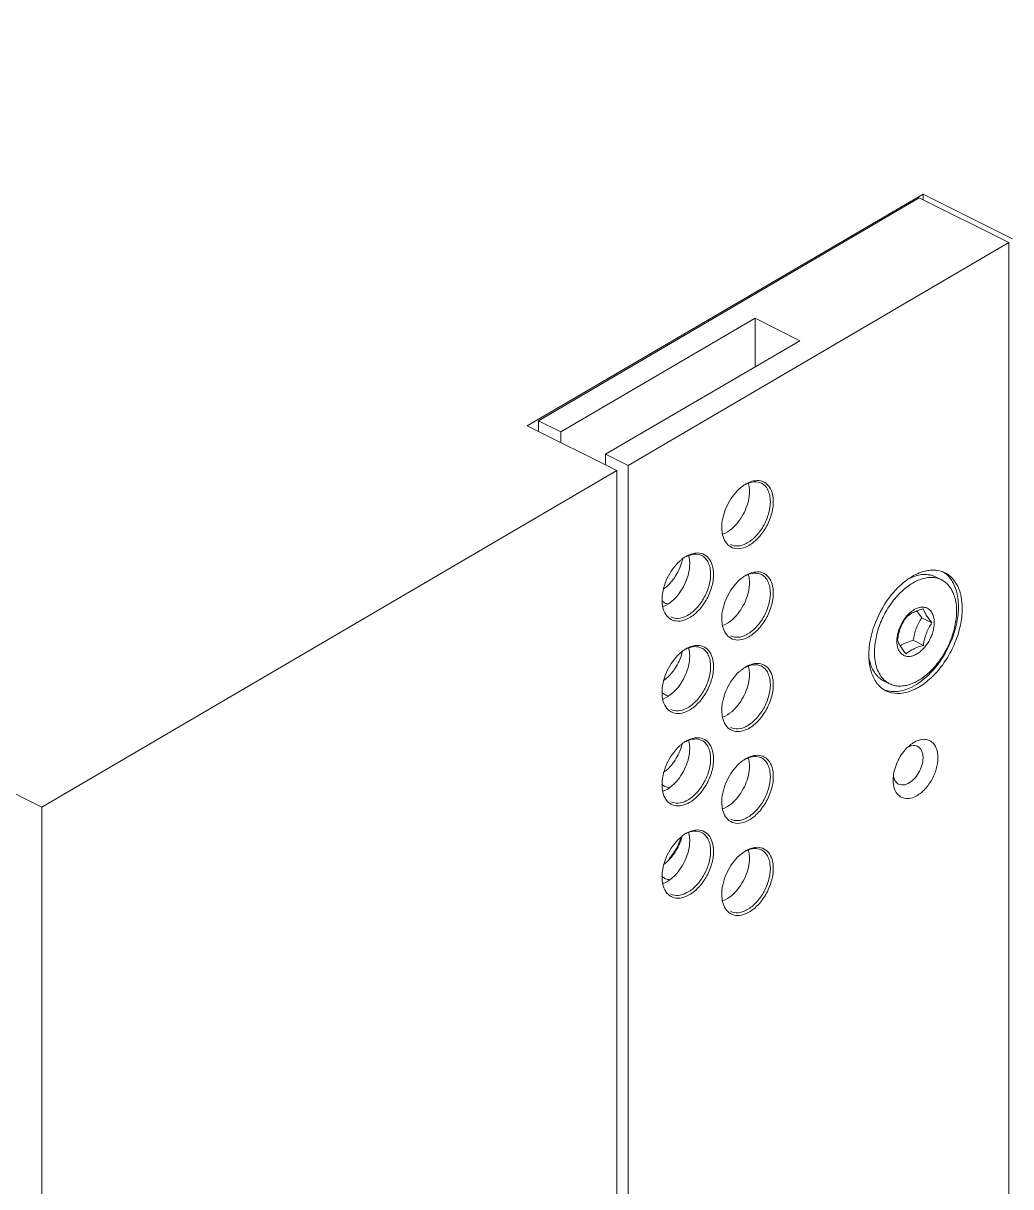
# Model space of a CAD drawing. Header units: millimetres. Extents: x 0 to 2382, y 0 to 1684.
# Drawn here: x 1988.3 to 2081.8, y 1162.5 to 1272.7 of the extents above; entities that cross this region are included whole.
import ezdxf

# ---------------------------------------------------------------- set-up
doc = ezdxf.new("R2010")
doc.units = ezdxf.units.MM
doc.layers.get('0').update_dxf_attribs({"lineweight": 13})

msp = doc.modelspace()

# ---------------------------------------------------------------- linework, layer by layer
for p, q in [((1990.04, 1198.41), (1841.54, 1272.65)), ((2036, 1234.54), (2073.48, 1256.48)), ((2073.48, 1256.48), (2073.48, 1255.95)), ((2073.48, 1256.48), (2081.96, 1252.24)), ((2073.12, 1256.13), (2037.06, 1235.01)), ((2073.12, 1256.13), (2081.61, 1251.89)), ((2045.54, 1230.77), (2081.61, 1251.89)), ((2081.61, 736.65), (2081.61, 1251.89)), ((2039.18, 1233.95), (2057.57, 1244.72)), ((2057.57, 1240.11), (2057.57, 1244.72)), ((2057.57, 1244.72), (2061.81, 1242.59)), ((2061.81, 1242.59), (2043.42, 1231.83)), ((2044.48, 1230.29), (2036, 1234.54)), ((2037.06, 1234.01), (2037.06, 1235.01)), ((2037.06, 1235.01), (2039.18, 1233.95)), ((2039.18, 1233.95), (2039.18, 1232.95)), ((2043.42, 1231.83), (2043.42, 1230.82)), ((2043.42, 1231.83), (2045.54, 1230.77)), ((2003.12, 1206.07), (2044.48, 1230.29)), ((2044.48, 1230.29), (2044.48, 721.83)), ((2045.54, 1230.77), (2045.54, 721.71)), ((2075.23, 1219.94), (2074.66, 1220.22)), ((2073.37, 1216.35), (2074.32, 1215.87)), ((2072.56, 1214.21), (2073.51, 1213.73)), ((2070.31, 1210.1), (2069.74, 1210.38)), ((1990.04, 1198.41), (2003.12, 1206.07)), ((1990.04, 1198.41), (1990.04, 699.27))]:
    msp.add_line(p, q)
for centre, radius, start, end in [((2058.76, 1225.63), 3.97, 128.228, 131.9761), ((2058.62, 1225.8), 3.75, 126.8615, 128.2064), ((2058.15, 1226.52), 2.89, 116.5943, 119.941), ((2054.58, 1228.43), 2.45, 11.8055, 15.003), ((2054.43, 1228.4), 2.6, 10.4208, 11.8237), ((2058.14, 1224.9), 3.72, 177.9411, 179.9889), ((2052.49, 1219.66), 2.89, 116.5943, 119.941), ((2048.92, 1221.57), 2.45, 11.8055, 15.003), ((2053.1, 1218.77), 3.97, 128.228, 131.9761), ((2052.96, 1218.94), 3.75, 126.8615, 128.2064), ((2048.77, 1221.54), 2.6, 10.4208, 11.8237), ((2058.76, 1216.98), 3.97, 128.228, 131.9761), ((2058.62, 1217.15), 3.75, 126.8615, 128.2064), ((2058.15, 1217.87), 2.89, 116.5943, 119.941), ((2054.58, 1219.78), 2.45, 11.8055, 15.003), ((2054.43, 1219.75), 2.6, 10.4208, 11.8237), ((2046.93, 1221.83), 3.4, 305.25, 306.8625), ((2076.37, 1213.95), 7.43, 131.3429, 131.9742), ((2052.48, 1218.04), 3.72, 177.9411, 179.9889), ((2049.61, 1218.87), 1.26, 228.7206, 234.0669), ((2049.59, 1218.84), 1.23, 234.0876, 243.468), ((2049.6, 1218.86), 1.25, 243.5588, 256.4302), ((2077.78, 1212.63), 9.37, 142.4973, 143.4287), ((2077.57, 1212.79), 9.11, 139.1596, 142.5104), ((2076.57, 1213.43), 7.45, 135.9849, 137.8617), ((2069.93, 1217.41), 6.91, 356.3123, 359.9655), ((2058.14, 1216.25), 3.72, 177.9411, 179.9889), ((2074.68, 1214.14), 3.63, 140.2604, 141.3367), ((2052.49, 1210.91), 2.89, 116.5943, 119.941), ((2048.92, 1212.82), 2.45, 11.8055, 15.003), ((2048.77, 1212.79), 2.6, 10.4208, 11.8237), ((2075.4, 1212.8), 7.05, 175.717, 179.9298), ((2073.74, 1214.13), 2.74, 177.7374, 179.9812), ((2053.1, 1210.01), 3.97, 128.228, 131.9761), ((2052.96, 1210.19), 3.75, 126.8615, 128.2064), ((2074.65, 1212.81), 6.3, 179.9813, 183.2384), ((2058.76, 1208.3), 3.97, 128.228, 131.9761), ((2058.62, 1208.48), 3.75, 126.8615, 128.2064), ((2058.15, 1209.2), 2.89, 116.5943, 119.941), ((2054.58, 1211.11), 2.45, 11.8055, 15.003), ((2054.43, 1211.08), 2.6, 10.4208, 11.8237), ((2049.62, 1210.2), 1.28, 226.6827, 234.0447), ((2052.48, 1209.28), 3.72, 177.9411, 179.9889), ((2049.59, 1210.17), 1.23, 234.0876, 243.468), ((2058.14, 1207.57), 3.72, 177.9411, 179.9889), ((2052.49, 1202.17), 2.89, 116.5943, 119.941), ((2048.92, 1204.07), 2.45, 11.8055, 15.003), ((2048.77, 1204.04), 2.6, 10.4208, 11.8237), ((2073.86, 1202.45), 2.43, 116.5749, 118.4772), ((2073.8, 1202.56), 2.31, 114.7173, 116.5708), ((2053.1, 1201.27), 3.97, 128.228, 131.9761), ((2052.96, 1201.44), 3.75, 126.8615, 128.2064), ((2058.76, 1199.61), 3.97, 128.228, 131.9761), ((2058.62, 1199.78), 3.75, 126.8615, 128.2064), ((2058.15, 1200.5), 2.89, 116.5943, 119.941), ((2054.58, 1202.41), 2.45, 11.8055, 15.003), ((2054.43, 1202.38), 2.6, 10.4208, 11.8237), ((2052.48, 1200.54), 3.72, 177.9411, 179.9889), ((2071.5, 1201.27), 0.756, 234.0644, 243.4397), ((2058.14, 1198.88), 3.72, 177.9411, 179.9889), ((2053.1, 1192.53), 3.97, 128.228, 131.9761), ((2052.96, 1192.71), 3.75, 126.8615, 128.2064), ((2052.49, 1193.43), 2.89, 116.5943, 119.941), ((2048.92, 1195.34), 2.45, 11.8055, 15.003), ((2048.77, 1195.3), 2.6, 10.4208, 11.8237), ((2044.45, 1197.59), 6.45, 332.3018, 341.5434), ((2058.76, 1190.89), 3.97, 128.228, 131.9761), ((2058.62, 1191.06), 3.75, 126.8615, 128.2064), ((2058.15, 1191.79), 2.89, 116.5943, 119.941), ((2054.58, 1193.7), 2.45, 11.8055, 15.003), ((2054.43, 1193.66), 2.6, 10.4208, 11.8237), ((2052.48, 1191.8), 3.72, 177.9411, 179.9889), ((2058.14, 1190.16), 3.72, 177.9411, 179.9889)]:
    msp.add_arc(centre, radius, start, end)
for points, knots in [([(2056.71, 1229.02), (2056.68, 1229.01), (2056.56, 1228.94), (2056.45, 1228.86), (2056.37, 1228.8)], [0, 0, 0, 0, 0.243938, 1, 1, 1, 1]), ([(2058.17, 1229.09), (2057.96, 1229.2), (2057.44, 1229.28), (2056.96, 1229.12), (2056.72, 1229)], [0, 0, 0, 0, 0.463661, 1, 1, 1, 1]), ([(2057.61, 1229.33), (2057.55, 1229.33), (2057.29, 1229.29), (2057.04, 1229.19), (2056.86, 1229.1)], [0, 0, 0, 0, 0.236209, 1, 1, 1, 1]), ([(2056.99, 1228.87), (2057, 1228.83), (2057.02, 1228.65), (2057.04, 1228.46), (2057.04, 1228.33)], [0, 0, 0, 0, 0.242102, 1, 1, 1, 1]), ([(2059.3, 1227.34), (2059.3, 1227.63), (2059.24, 1228.17), (2058.9, 1228.87), (2058.31, 1229.31), (2057.84, 1229.36), (2057.61, 1229.33)], [0, 0, 0, 0, 0.293678, 0.544706, 0.76924, 1, 1, 1, 1]), ([(2059.02, 1227.34), (2059.02, 1227.53), (2058.98, 1227.91), (2058.82, 1228.42), (2058.55, 1228.84), (2058.3, 1229.03), (2058.17, 1229.09)], [0, 0, 0, 0, 0.28956, 0.549639, 0.782834, 1, 1, 1, 1]), ([(2056.1, 1228.58), (2055.6, 1228.13), (2054.82, 1227.01), (2054.44, 1225.69), (2054.42, 1225.03)], [0, 0, 0, 0, 0.503226, 1, 1, 1, 1]), ([(2057.04, 1228.33), (2057.04, 1227.73), (2056.74, 1226.51), (2056.06, 1225.46), (2055.62, 1225.02)], [0, 0, 0, 0, 0.491212, 1, 1, 1, 1]), ([(2056.72, 1223.37), (2057.04, 1223.54), (2057.67, 1224.02), (2058.39, 1224.99), (2058.88, 1226.13), (2059.02, 1226.94), (2059.02, 1227.34)], [0, 0, 0, 0, 0.229704, 0.488217, 0.753177, 1, 1, 1, 1]), ([(2056.86, 1223.13), (2057.21, 1223.3), (2057.87, 1223.82), (2058.63, 1224.85), (2059.15, 1226.05), (2059.3, 1226.92), (2059.3, 1227.34)], [0, 0, 0, 0, 0.229709, 0.488217, 0.753171, 1, 1, 1, 1]), ([(2054.42, 1224.9), (2054.42, 1224.82), (2054.43, 1224.53), (2054.48, 1224.24), (2054.54, 1224.03)], [0, 0, 0, 0, 0.263556, 1, 1, 1, 1]), ([(2055.62, 1225.02), (2055.54, 1224.94), (2055.21, 1224.63), (2054.82, 1224.38), (2054.52, 1224.26)], [0, 0, 0, 0, 0.269942, 1, 1, 1, 1]), ([(2054.54, 1224.03), (2054.61, 1223.79), (2054.82, 1223.36), (2055.41, 1222.92), (2056.15, 1222.85), (2056.62, 1223.01), (2056.86, 1223.13)], [0, 0, 0, 0, 0.258155, 0.48916, 0.726716, 1, 1, 1, 1]), ([(2055.26, 1223.28), (2055.47, 1223.18), (2055.99, 1223.09), (2056.48, 1223.25), (2056.72, 1223.37)], [0, 0, 0, 0, 0.463661, 1, 1, 1, 1]), ([(2051.05, 1222.16), (2051.02, 1222.15), (2050.91, 1222.08), (2050.8, 1222), (2050.71, 1221.94)], [0, 0, 0, 0, 0.243938, 1, 1, 1, 1]), ([(2052.51, 1222.23), (2052.31, 1222.34), (2051.79, 1222.42), (2051.3, 1222.26), (2051.06, 1222.14)], [0, 0, 0, 0, 0.463661, 1, 1, 1, 1]), ([(2051.96, 1222.47), (2051.9, 1222.47), (2051.63, 1222.43), (2051.38, 1222.33), (2051.2, 1222.24)], [0, 0, 0, 0, 0.236209, 1, 1, 1, 1]), ([(2053.64, 1220.48), (2053.64, 1220.77), (2053.58, 1221.31), (2053.24, 1222.01), (2052.65, 1222.45), (2052.18, 1222.5), (2051.96, 1222.47)], [0, 0, 0, 0, 0.293678, 0.544706, 0.76924, 1, 1, 1, 1]), ([(2053.36, 1220.48), (2053.36, 1220.67), (2053.33, 1221.05), (2053.17, 1221.56), (2052.9, 1221.98), (2052.65, 1222.17), (2052.51, 1222.23)], [0, 0, 0, 0, 0.28956, 0.549639, 0.782834, 1, 1, 1, 1]), ([(2050.45, 1221.72), (2049.95, 1221.27), (2049.16, 1220.15), (2048.79, 1218.83), (2048.76, 1218.17)], [0, 0, 0, 0, 0.503226, 1, 1, 1, 1]), ([(2051.38, 1221.47), (2051.38, 1220.87), (2051.08, 1219.65), (2050.4, 1218.6), (2049.97, 1218.16)], [0, 0, 0, 0, 0.491212, 1, 1, 1, 1]), ([(2050.7, 1221.86), (2050.68, 1221.78), (2050.6, 1221.46), (2050.48, 1221.14), (2050.37, 1220.91)], [0, 0, 0, 0, 0.245911, 1, 1, 1, 1]), ([(2051.33, 1222.01), (2051.34, 1221.97), (2051.37, 1221.79), (2051.38, 1221.6), (2051.38, 1221.47)], [0, 0, 0, 0, 0.242102, 1, 1, 1, 1]), ([(2049.87, 1220.04), (2049.8, 1219.95), (2049.54, 1219.61), (2049.23, 1219.3), (2048.97, 1219.11)], [0, 0, 0, 0, 0.261048, 1, 1, 1, 1]), ([(2050.37, 1220.91), (2050.27, 1220.68), (2050.1, 1220.38), (2049.91, 1220.1), (2049.87, 1220.04)], [0, 0, 0, 0, 0.752196, 1, 1, 1, 1]), ([(2051.06, 1216.51), (2051.39, 1216.68), (2052.01, 1217.16), (2052.73, 1218.13), (2053.22, 1219.27), (2053.36, 1220.08), (2053.36, 1220.48)], [0, 0, 0, 0, 0.229704, 0.488217, 0.753177, 1, 1, 1, 1]), ([(2051.2, 1216.27), (2051.55, 1216.44), (2052.21, 1216.96), (2052.98, 1217.99), (2053.5, 1219.19), (2053.64, 1220.06), (2053.64, 1220.48)], [0, 0, 0, 0, 0.229709, 0.488217, 0.753171, 1, 1, 1, 1]), ([(2056.1, 1219.93), (2055.6, 1219.48), (2054.82, 1218.36), (2054.44, 1217.04), (2054.42, 1216.38)], [0, 0, 0, 0, 0.503226, 1, 1, 1, 1]), ([(2056.71, 1220.37), (2056.68, 1220.36), (2056.56, 1220.29), (2056.45, 1220.21), (2056.37, 1220.15)], [0, 0, 0, 0, 0.243938, 1, 1, 1, 1]), ([(2058.17, 1220.44), (2057.96, 1220.55), (2057.44, 1220.63), (2056.96, 1220.47), (2056.72, 1220.35)], [0, 0, 0, 0, 0.463661, 1, 1, 1, 1]), ([(2057.61, 1220.68), (2057.55, 1220.68), (2057.29, 1220.64), (2057.04, 1220.54), (2056.86, 1220.45)], [0, 0, 0, 0, 0.236209, 1, 1, 1, 1]), ([(2056.99, 1220.22), (2057, 1220.18), (2057.02, 1220), (2057.04, 1219.81), (2057.04, 1219.68)], [0, 0, 0, 0, 0.242102, 1, 1, 1, 1]), ([(2059.3, 1218.69), (2059.3, 1218.98), (2059.24, 1219.52), (2058.9, 1220.22), (2058.31, 1220.66), (2057.84, 1220.71), (2057.61, 1220.68)], [0, 0, 0, 0, 0.293678, 0.544706, 0.76924, 1, 1, 1, 1]), ([(2059.02, 1218.69), (2059.02, 1218.88), (2058.98, 1219.26), (2058.82, 1219.77), (2058.55, 1220.19), (2058.3, 1220.38), (2058.17, 1220.44)], [0, 0, 0, 0, 0.28956, 0.549639, 0.782834, 1, 1, 1, 1]), ([(2071.21, 1218.61), (2071.37, 1218.77), (2071.7, 1219.08), (2072.22, 1219.47), (2072.75, 1219.79), (2073.28, 1220.01), (2073.81, 1220.14), (2074.31, 1220.18), (2074.79, 1220.12), (2075.09, 1220.01), (2075.23, 1219.94)], [0, 0, 0, 0, 0.152379, 0.29723, 0.433643, 0.561224, 0.68022, 0.791651, 0.897371, 1, 1, 1, 1]), ([(2072.25, 1220.13), (2072.18, 1220.09), (2071.91, 1219.9), (2071.65, 1219.7), (2071.46, 1219.53)], [0, 0, 0, 0, 0.243092, 1, 1, 1, 1]), ([(2074.15, 1220.85), (2073.99, 1220.83), (2073.32, 1220.72), (2072.69, 1220.42), (2072.25, 1220.13)], [0, 0, 0, 0, 0.230699, 1, 1, 1, 1]), ([(2074.66, 1220.22), (2074.58, 1220.26), (2074.4, 1220.34), (2074.12, 1220.41), (2073.83, 1220.45), (2073.42, 1220.45), (2072.88, 1220.35), (2072.46, 1220.19), (2072.26, 1220.09)], [0, 0, 0, 0, 0.113392, 0.228095, 0.345339, 0.466211, 0.721828, 1, 1, 1, 1]), ([(2075.56, 1220.61), (2075.35, 1220.71), (2074.88, 1220.86), (2074.39, 1220.87), (2074.15, 1220.85)], [0, 0, 0, 0, 0.487221, 1, 1, 1, 1]), ([(2075.23, 1219.94), (2075.34, 1219.88), (2075.55, 1219.75), (2075.84, 1219.49), (2076.09, 1219.18), (2076.29, 1218.81), (2076.46, 1218.4), (2076.62, 1217.79), (2076.66, 1217.3), (2076.66, 1216.96)], [0, 0, 0, 0, 0.107708, 0.217562, 0.331488, 0.451034, 0.577277, 0.710835, 1, 1, 1, 1]), ([(2075.33, 1220.72), (2075.39, 1220.69), (2075.63, 1220.53), (2075.85, 1220.33), (2075.99, 1220.16)], [0, 0, 0, 0, 0.246282, 1, 1, 1, 1]), ([(2077.19, 1217.23), (2077.19, 1217.61), (2077.13, 1218.33), (2076.82, 1219.32), (2076.3, 1220.11), (2075.82, 1220.48), (2075.56, 1220.61)], [0, 0, 0, 0, 0.289574, 0.549671, 0.78286, 1, 1, 1, 1]), ([(2075.99, 1220.16), (2076.28, 1219.82), (2076.72, 1218.91), (2076.83, 1217.93), (2076.83, 1217.4)], [0, 0, 0, 0, 0.460828, 1, 1, 1, 1]), ([(2057.04, 1219.68), (2057.04, 1219.08), (2056.74, 1217.86), (2056.06, 1216.81), (2055.62, 1216.37)], [0, 0, 0, 0, 0.491212, 1, 1, 1, 1]), ([(2071.4, 1219.48), (2071.34, 1219.42), (2071.08, 1219.19), (2070.85, 1218.94), (2070.68, 1218.74)], [0, 0, 0, 0, 0.245022, 1, 1, 1, 1]), ([(2048.76, 1218.04), (2048.76, 1217.96), (2048.77, 1217.67), (2048.82, 1217.38), (2048.88, 1217.17)], [0, 0, 0, 0, 0.263556, 1, 1, 1, 1]), ([(2049.97, 1218.16), (2049.88, 1218.08), (2049.55, 1217.77), (2049.17, 1217.52), (2048.86, 1217.4)], [0, 0, 0, 0, 0.269942, 1, 1, 1, 1]), ([(2056.72, 1214.72), (2057.04, 1214.89), (2057.67, 1215.37), (2058.39, 1216.34), (2058.88, 1217.48), (2059.02, 1218.29), (2059.02, 1218.69)], [0, 0, 0, 0, 0.229704, 0.488217, 0.753177, 1, 1, 1, 1]), ([(2056.86, 1214.48), (2057.21, 1214.65), (2057.87, 1215.17), (2058.63, 1216.2), (2059.15, 1217.4), (2059.3, 1218.27), (2059.3, 1218.69)], [0, 0, 0, 0, 0.229709, 0.488217, 0.753171, 1, 1, 1, 1]), ([(2070.25, 1218.21), (2069.66, 1217.41), (2069.02, 1216.21), (2068.65, 1214.93), (2068.57, 1214.61)], [0, 0, 0, 0, 0.752934, 1, 1, 1, 1]), ([(2068.88, 1213.07), (2068.88, 1213.3), (2068.91, 1213.76), (2069.02, 1214.47), (2069.2, 1215.18), (2069.54, 1216.13), (2070.11, 1217.25), (2070.71, 1218.06), (2071.05, 1218.43)], [0, 0, 0, 0, 0.115345, 0.236176, 0.361289, 0.489342, 0.747973, 1, 1, 1, 1]), ([(2048.88, 1217.17), (2048.95, 1216.93), (2049.17, 1216.5), (2049.75, 1216.06), (2050.49, 1215.99), (2050.97, 1216.15), (2051.2, 1216.27)], [0, 0, 0, 0, 0.258155, 0.48916, 0.726716, 1, 1, 1, 1]), ([(2069.97, 1209.43), (2070.3, 1209.26), (2071.08, 1209.09), (2072.32, 1209.34), (2073.56, 1210.02), (2074.73, 1211.07), (2075.75, 1212.42), (2076.54, 1213.96), (2077.06, 1215.58), (2077.19, 1216.69), (2077.19, 1217.23)], [0, 0, 0, 0, 0.090494, 0.191264, 0.307352, 0.438213, 0.57954, 0.724921, 0.867307, 1, 1, 1, 1]), ([(2076.66, 1216.96), (2076.66, 1216.73), (2076.63, 1216.26), (2076.51, 1215.55), (2076.32, 1214.83), (2075.98, 1213.87), (2075.51, 1212.95), (2074.93, 1212.12), (2074.45, 1211.55), (2073.94, 1211.05), (2073.41, 1210.63), (2072.87, 1210.29), (2072.32, 1210.05), (2071.78, 1209.9), (2071.25, 1209.86), (2070.76, 1209.92), (2070.45, 1210.03), (2070.31, 1210.1)], [0, 0, 0, 0, 0.064756, 0.132625, 0.202911, 0.274835, 0.419955, 0.491499, 0.561172, 0.628211, 0.691982, 0.752026, 0.80812, 0.860338, 0.90911, 0.955266, 1, 1, 1, 1]), ([(2073.51, 1217.2), (2073.34, 1217.15), (2073.02, 1217.05), (2072.57, 1216.87), (2072.19, 1216.65), (2071.97, 1216.47), (2071.87, 1216.38)], [0, 0, 0, 0, 0.282128, 0.545391, 0.783916, 1, 1, 1, 1]), ([(2074.54, 1215.9), (2074.54, 1216.08), (2074.51, 1216.34), (2074.41, 1216.66), (2074.31, 1216.86), (2074.18, 1217.04), (2074.02, 1217.18), (2073.85, 1217.28), (2073.65, 1217.34), (2073.44, 1217.36), (2073.22, 1217.34), (2073, 1217.28), (2072.68, 1217.15), (2072.29, 1216.89), (2072.02, 1216.61), (2071.89, 1216.46)], [0, 0, 0, 0, 0.137226, 0.199628, 0.258051, 0.313111, 0.36577, 0.417313, 0.469181, 0.522765, 0.579221, 0.639363, 0.703639, 0.844529, 1, 1, 1, 1]), ([(2076.82, 1216.96), (2076.77, 1216.23), (2076.46, 1214.75), (2075.5, 1212.69), (2074.15, 1210.95), (2073.01, 1210.08), (2072.41, 1209.78)], [0, 0, 0, 0, 0.25105, 0.515764, 0.771966, 1, 1, 1, 1]), ([(2072.89, 1217), (2072.96, 1216.89), (2073.11, 1216.67), (2073.28, 1216.46), (2073.37, 1216.35)], [0, 0, 0, 0, 0.477159, 1, 1, 1, 1]), ([(2074.32, 1215.87), (2074.22, 1216), (2074.04, 1216.23), (2073.79, 1216.58), (2073.62, 1216.9), (2073.54, 1217.1), (2073.51, 1217.2)], [0, 0, 0, 0, 0.303897, 0.576139, 0.80705, 1, 1, 1, 1]), ([(2049.61, 1216.42), (2049.81, 1216.32), (2050.33, 1216.23), (2050.82, 1216.39), (2051.06, 1216.51)], [0, 0, 0, 0, 0.463661, 1, 1, 1, 1]), ([(2054.42, 1216.25), (2054.42, 1216.17), (2054.43, 1215.88), (2054.48, 1215.59), (2054.54, 1215.38)], [0, 0, 0, 0, 0.263556, 1, 1, 1, 1]), ([(2055.62, 1216.37), (2055.54, 1216.29), (2055.21, 1215.98), (2054.82, 1215.73), (2054.52, 1215.62)], [0, 0, 0, 0, 0.269942, 1, 1, 1, 1]), ([(2071.85, 1216.4), (2071.72, 1216.25), (2071.5, 1215.91), (2071.24, 1215.37), (2071.06, 1214.81), (2071.01, 1214.43), (2071, 1214.24)], [0, 0, 0, 0, 0.253745, 0.511129, 0.762731, 1, 1, 1, 1]), ([(2071, 1214.13), (2071, 1214), (2071.02, 1213.74), (2071.12, 1213.38), (2071.28, 1213.08), (2071.51, 1212.85), (2071.78, 1212.71), (2072.1, 1212.66), (2072.44, 1212.71), (2072.78, 1212.85), (2073.13, 1213.06), (2073.46, 1213.36), (2073.76, 1213.71), (2074.03, 1214.11), (2074.25, 1214.54), (2074.41, 1215), (2074.51, 1215.45), (2074.54, 1215.76), (2074.54, 1215.9)], [0, 0, 0, 0, 0.063432, 0.121097, 0.173353, 0.221646, 0.268442, 0.316664, 0.368797, 0.426311, 0.489599, 0.558188, 0.630979, 0.706458, 0.782875, 0.858401, 0.931288, 1, 1, 1, 1]), ([(2071.87, 1216.38), (2071.77, 1216.22), (2071.57, 1215.9), (2071.33, 1215.38), (2071.16, 1214.82), (2071.09, 1214.43), (2071.06, 1214.24)], [0, 0, 0, 0, 0.244691, 0.494024, 0.746612, 1, 1, 1, 1]), ([(2073.37, 1216.35), (2073.27, 1216.19), (2073.07, 1215.87), (2072.82, 1215.34), (2072.65, 1214.79), (2072.58, 1214.4), (2072.56, 1214.21)], [0, 0, 0, 0, 0.244691, 0.494024, 0.746612, 1, 1, 1, 1]), ([(2073.51, 1213.73), (2073.53, 1213.93), (2073.61, 1214.31), (2073.78, 1214.87), (2074.02, 1215.39), (2074.22, 1215.72), (2074.32, 1215.87)], [0, 0, 0, 0, 0.253388, 0.505976, 0.755309, 1, 1, 1, 1]), ([(2054.54, 1215.38), (2054.61, 1215.14), (2054.82, 1214.71), (2055.41, 1214.27), (2056.15, 1214.2), (2056.62, 1214.36), (2056.86, 1214.48)], [0, 0, 0, 0, 0.258155, 0.48916, 0.726716, 1, 1, 1, 1]), ([(2055.26, 1214.63), (2055.47, 1214.53), (2055.99, 1214.44), (2056.48, 1214.6), (2056.72, 1214.72)], [0, 0, 0, 0, 0.463661, 1, 1, 1, 1]), ([(2068.57, 1214.61), (2068.55, 1214.51), (2068.45, 1214.08), (2068.39, 1213.65), (2068.37, 1213.33)], [0, 0, 0, 0, 0.25615, 1, 1, 1, 1]), ([(2051.05, 1213.41), (2051.02, 1213.39), (2050.91, 1213.33), (2050.8, 1213.25), (2050.71, 1213.19)], [0, 0, 0, 0, 0.243938, 1, 1, 1, 1]), ([(2052.51, 1213.48), (2052.31, 1213.58), (2051.79, 1213.67), (2051.3, 1213.51), (2051.06, 1213.39)], [0, 0, 0, 0, 0.463661, 1, 1, 1, 1]), ([(2051.96, 1213.72), (2051.9, 1213.72), (2051.63, 1213.67), (2051.38, 1213.58), (2051.2, 1213.49)], [0, 0, 0, 0, 0.236209, 1, 1, 1, 1]), ([(2053.64, 1211.72), (2053.64, 1212.01), (2053.58, 1212.56), (2053.24, 1213.26), (2052.65, 1213.7), (2052.18, 1213.75), (2051.96, 1213.72)], [0, 0, 0, 0, 0.293678, 0.544706, 0.76924, 1, 1, 1, 1]), ([(2053.36, 1211.72), (2053.36, 1211.92), (2053.33, 1212.3), (2053.17, 1212.81), (2052.9, 1213.22), (2052.65, 1213.41), (2052.51, 1213.48)], [0, 0, 0, 0, 0.28956, 0.549639, 0.782834, 1, 1, 1, 1]), ([(2071.06, 1214.24), (2071.09, 1214.14), (2071.17, 1213.94), (2071.35, 1213.62), (2071.59, 1213.27), (2071.77, 1213.04), (2071.87, 1212.92)], [0, 0, 0, 0, 0.19295, 0.423862, 0.696103, 1, 1, 1, 1]), ([(2072.56, 1214.21), (2072.44, 1214.18), (2072.21, 1214.11), (2071.88, 1213.99), (2071.58, 1213.85), (2071.4, 1213.75), (2071.31, 1213.69)], [0, 0, 0, 0, 0.26949, 0.528241, 0.772467, 1, 1, 1, 1]), ([(2071.87, 1212.92), (2071.97, 1213.01), (2072.19, 1213.18), (2072.57, 1213.4), (2073.02, 1213.59), (2073.34, 1213.69), (2073.51, 1213.73)], [0, 0, 0, 0, 0.216084, 0.454609, 0.717871, 1, 1, 1, 1]), ([(2050.45, 1212.97), (2049.95, 1212.52), (2049.16, 1211.4), (2048.79, 1210.08), (2048.76, 1209.42)], [0, 0, 0, 0, 0.503226, 1, 1, 1, 1]), ([(2050.37, 1212.24), (2050.27, 1212.01), (2050.1, 1211.71), (2049.91, 1211.43), (2049.87, 1211.36)], [0, 0, 0, 0, 0.752196, 1, 1, 1, 1]), ([(2051.38, 1212.71), (2051.38, 1212.12), (2051.08, 1210.9), (2050.4, 1209.85), (2049.97, 1209.41)], [0, 0, 0, 0, 0.491212, 1, 1, 1, 1]), ([(2050.67, 1213.08), (2050.66, 1213.01), (2050.57, 1212.72), (2050.47, 1212.44), (2050.37, 1212.24)], [0, 0, 0, 0, 0.246661, 1, 1, 1, 1]), ([(2051.33, 1213.26), (2051.34, 1213.21), (2051.37, 1213.03), (2051.38, 1212.85), (2051.38, 1212.71)], [0, 0, 0, 0, 0.242102, 1, 1, 1, 1]), ([(2068.36, 1212.45), (2068.38, 1212), (2068.52, 1211.15), (2068.92, 1210.38), (2069.17, 1210.07)], [0, 0, 0, 0, 0.534879, 1, 1, 1, 1]), ([(2068.39, 1212.47), (2068.43, 1212.23), (2068.55, 1211.78), (2068.79, 1211.27), (2069.05, 1210.93), (2069.26, 1210.71), (2069.49, 1210.52), (2069.66, 1210.42), (2069.74, 1210.38)], [0, 0, 0, 0, 0.279234, 0.535169, 0.655904, 0.772841, 0.88711, 1, 1, 1, 1]), ([(2069.8, 1210.45), (2069.65, 1210.6), (2069.38, 1210.94), (2069.09, 1211.56), (2068.91, 1212.29), (2068.88, 1212.8), (2068.88, 1213.07)], [0, 0, 0, 0, 0.219631, 0.457334, 0.717195, 1, 1, 1, 1]), ([(2049.87, 1211.36), (2049.8, 1211.27), (2049.54, 1210.93), (2049.23, 1210.63), (2048.97, 1210.44)], [0, 0, 0, 0, 0.261048, 1, 1, 1, 1]), ([(2051.06, 1207.76), (2051.39, 1207.92), (2052.01, 1208.41), (2052.73, 1209.38), (2053.22, 1210.52), (2053.36, 1211.33), (2053.36, 1211.72)], [0, 0, 0, 0, 0.229704, 0.488217, 0.753177, 1, 1, 1, 1]), ([(2051.2, 1207.52), (2051.55, 1207.69), (2052.21, 1208.21), (2052.98, 1209.24), (2053.5, 1210.44), (2053.64, 1211.31), (2053.64, 1211.72)], [0, 0, 0, 0, 0.229709, 0.488217, 0.753171, 1, 1, 1, 1]), ([(2056.1, 1211.26), (2055.6, 1210.81), (2054.82, 1209.69), (2054.44, 1208.37), (2054.42, 1207.71)], [0, 0, 0, 0, 0.503226, 1, 1, 1, 1]), ([(2056.71, 1211.7), (2056.68, 1211.68), (2056.56, 1211.61), (2056.45, 1211.54), (2056.37, 1211.48)], [0, 0, 0, 0, 0.243938, 1, 1, 1, 1]), ([(2058.17, 1211.77), (2057.96, 1211.87), (2057.44, 1211.96), (2056.96, 1211.8), (2056.72, 1211.68)], [0, 0, 0, 0, 0.463661, 1, 1, 1, 1]), ([(2057.61, 1212.01), (2057.55, 1212.01), (2057.29, 1211.96), (2057.04, 1211.87), (2056.86, 1211.78)], [0, 0, 0, 0, 0.236209, 1, 1, 1, 1]), ([(2056.99, 1211.55), (2057, 1211.5), (2057.02, 1211.32), (2057.04, 1211.14), (2057.04, 1211)], [0, 0, 0, 0, 0.242102, 1, 1, 1, 1]), ([(2059.3, 1210.01), (2059.3, 1210.3), (2059.24, 1210.85), (2058.9, 1211.55), (2058.31, 1211.99), (2057.84, 1212.03), (2057.61, 1212.01)], [0, 0, 0, 0, 0.293678, 0.544706, 0.76924, 1, 1, 1, 1]), ([(2059.02, 1210.01), (2059.02, 1210.21), (2058.98, 1210.59), (2058.82, 1211.1), (2058.55, 1211.51), (2058.3, 1211.7), (2058.17, 1211.77)], [0, 0, 0, 0, 0.28956, 0.549639, 0.782834, 1, 1, 1, 1]), ([(2057.04, 1211), (2057.04, 1210.4), (2056.74, 1209.19), (2056.06, 1208.14), (2055.62, 1207.7)], [0, 0, 0, 0, 0.491212, 1, 1, 1, 1]), ([(2056.72, 1206.05), (2057.04, 1206.21), (2057.67, 1206.7), (2058.39, 1207.67), (2058.88, 1208.8), (2059.02, 1209.62), (2059.02, 1210.01)], [0, 0, 0, 0, 0.229704, 0.488217, 0.753177, 1, 1, 1, 1]), ([(2056.86, 1205.8), (2057.21, 1205.98), (2057.87, 1206.5), (2058.63, 1207.53), (2059.15, 1208.73), (2059.3, 1209.6), (2059.3, 1210.01)], [0, 0, 0, 0, 0.229709, 0.488217, 0.753171, 1, 1, 1, 1]), ([(2069.17, 1210.07), (2069.23, 1210.01), (2069.46, 1209.75), (2069.74, 1209.54), (2069.97, 1209.43)], [0, 0, 0, 0, 0.256693, 1, 1, 1, 1]), ([(2070.31, 1210.1), (2070.22, 1210.14), (2070.04, 1210.25), (2069.88, 1210.38), (2069.8, 1210.45)], [0, 0, 0, 0, 0.496629, 1, 1, 1, 1]), ([(2048.76, 1209.28), (2048.76, 1209.21), (2048.77, 1208.91), (2048.82, 1208.62), (2048.88, 1208.42)], [0, 0, 0, 0, 0.263556, 1, 1, 1, 1]), ([(2049.97, 1209.41), (2049.88, 1209.33), (2049.55, 1209.02), (2049.17, 1208.77), (2048.86, 1208.65)], [0, 0, 0, 0, 0.269942, 1, 1, 1, 1]), ([(2072.41, 1209.78), (2072, 1209.57), (2071.15, 1209.28), (2070.25, 1209.36), (2069.86, 1209.5)], [0, 0, 0, 0, 0.534579, 1, 1, 1, 1]), ([(2048.88, 1208.42), (2048.95, 1208.18), (2049.17, 1207.74), (2049.75, 1207.31), (2050.49, 1207.24), (2050.97, 1207.4), (2051.2, 1207.52)], [0, 0, 0, 0, 0.258155, 0.48916, 0.726716, 1, 1, 1, 1]), ([(2049.61, 1207.67), (2049.81, 1207.56), (2050.33, 1207.48), (2050.82, 1207.64), (2051.06, 1207.76)], [0, 0, 0, 0, 0.463661, 1, 1, 1, 1]), ([(2054.42, 1207.57), (2054.42, 1207.5), (2054.43, 1207.2), (2054.48, 1206.91), (2054.54, 1206.71)], [0, 0, 0, 0, 0.263556, 1, 1, 1, 1]), ([(2055.62, 1207.7), (2055.54, 1207.61), (2055.21, 1207.31), (2054.82, 1207.06), (2054.52, 1206.94)], [0, 0, 0, 0, 0.269942, 1, 1, 1, 1]), ([(2054.54, 1206.71), (2054.61, 1206.47), (2054.82, 1206.03), (2055.41, 1205.6), (2056.15, 1205.52), (2056.62, 1205.69), (2056.86, 1205.8)], [0, 0, 0, 0, 0.258155, 0.48916, 0.726716, 1, 1, 1, 1]), ([(2055.26, 1205.96), (2055.47, 1205.85), (2055.99, 1205.77), (2056.48, 1205.93), (2056.72, 1206.05)], [0, 0, 0, 0, 0.463661, 1, 1, 1, 1]), ([(2051.05, 1204.67), (2051.02, 1204.65), (2050.91, 1204.58), (2050.8, 1204.5), (2050.71, 1204.44)], [0, 0, 0, 0, 0.243938, 1, 1, 1, 1]), ([(2052.51, 1204.73), (2052.31, 1204.84), (2051.79, 1204.92), (2051.3, 1204.76), (2051.06, 1204.64)], [0, 0, 0, 0, 0.463661, 1, 1, 1, 1]), ([(2051.96, 1204.98), (2051.9, 1204.97), (2051.63, 1204.93), (2051.38, 1204.84), (2051.2, 1204.75)], [0, 0, 0, 0, 0.236209, 1, 1, 1, 1]), ([(2051.33, 1204.51), (2051.34, 1204.47), (2051.37, 1204.29), (2051.38, 1204.11), (2051.38, 1203.97)], [0, 0, 0, 0, 0.242102, 1, 1, 1, 1]), ([(2053.64, 1202.98), (2053.64, 1203.27), (2053.58, 1203.81), (2053.24, 1204.51), (2052.65, 1204.95), (2052.18, 1205), (2051.96, 1204.98)], [0, 0, 0, 0, 0.293678, 0.544706, 0.76924, 1, 1, 1, 1]), ([(2053.36, 1202.98), (2053.36, 1203.17), (2053.33, 1203.55), (2053.17, 1204.07), (2052.9, 1204.48), (2052.65, 1204.67), (2052.51, 1204.73)], [0, 0, 0, 0, 0.28956, 0.549639, 0.782834, 1, 1, 1, 1]), ([(2072.7, 1204.59), (2072.67, 1204.57), (2072.55, 1204.5), (2072.43, 1204.42), (2072.34, 1204.36)], [0, 0, 0, 0, 0.242433, 1, 1, 1, 1]), ([(2074.89, 1203.09), (2074.89, 1203.39), (2074.82, 1203.96), (2074.42, 1204.55), (2073.99, 1204.78), (2073.48, 1204.88), (2073.08, 1204.77), (2072.84, 1204.66)], [0, 0, 0, 0, 0.285545, 0.522107, 0.632678, 0.745977, 1, 1, 1, 1]), ([(2050.45, 1204.22), (2049.95, 1203.77), (2049.16, 1202.65), (2048.79, 1201.33), (2048.76, 1200.67)], [0, 0, 0, 0, 0.503226, 1, 1, 1, 1]), ([(2050.37, 1203.54), (2050.27, 1203.31), (2050.1, 1203.01), (2049.91, 1202.73), (2049.87, 1202.67)], [0, 0, 0, 0, 0.752196, 1, 1, 1, 1]), ([(2051.38, 1203.97), (2051.38, 1203.37), (2051.08, 1202.15), (2050.4, 1201.11), (2049.97, 1200.67)], [0, 0, 0, 0, 0.491212, 1, 1, 1, 1]), ([(2050.68, 1204.41), (2050.66, 1204.33), (2050.58, 1204.04), (2050.47, 1203.75), (2050.37, 1203.54)], [0, 0, 0, 0, 0.246517, 1, 1, 1, 1]), ([(2072.06, 1204.12), (2071.67, 1203.76), (2071.05, 1202.89), (2070.72, 1201.86), (2070.67, 1201.34)], [0, 0, 0, 0, 0.499798, 1, 1, 1, 1]), ([(2072.34, 1204.36), (2072.32, 1204.34), (2072.22, 1204.27), (2072.13, 1204.19), (2072.06, 1204.12)], [0, 0, 0, 0, 0.245089, 1, 1, 1, 1]), ([(2072.39, 1204.23), (2072.36, 1204.22), (2072.25, 1204.2), (2072.14, 1204.15), (2072.06, 1204.11)], [0, 0, 0, 0, 0.239861, 1, 1, 1, 1]), ([(2072.96, 1204.17), (2072.87, 1204.21), (2072.68, 1204.26), (2072.49, 1204.25), (2072.39, 1204.23)], [0, 0, 0, 0, 0.481246, 1, 1, 1, 1]), ([(2073.48, 1203.09), (2073.48, 1203.21), (2073.46, 1203.44), (2073.36, 1203.76), (2073.19, 1204.01), (2073.04, 1204.13), (2072.96, 1204.17)], [0, 0, 0, 0, 0.289252, 0.549686, 0.78297, 1, 1, 1, 1]), ([(2049.87, 1202.67), (2049.8, 1202.57), (2049.54, 1202.24), (2049.23, 1201.93), (2048.97, 1201.74)], [0, 0, 0, 0, 0.261048, 1, 1, 1, 1]), ([(2051.06, 1199.01), (2051.39, 1199.18), (2052.01, 1199.67), (2052.73, 1200.64), (2053.22, 1201.77), (2053.36, 1202.58), (2053.36, 1202.98)], [0, 0, 0, 0, 0.229704, 0.488217, 0.753177, 1, 1, 1, 1]), ([(2051.2, 1198.77), (2051.55, 1198.94), (2052.21, 1199.46), (2052.98, 1200.49), (2053.5, 1201.69), (2053.64, 1202.56), (2053.64, 1202.98)], [0, 0, 0, 0, 0.229709, 0.488217, 0.753171, 1, 1, 1, 1]), ([(2056.1, 1202.56), (2055.6, 1202.11), (2054.82, 1200.99), (2054.44, 1199.67), (2054.42, 1199.01)], [0, 0, 0, 0, 0.503226, 1, 1, 1, 1]), ([(2057.04, 1202.31), (2057.04, 1201.71), (2056.74, 1200.49), (2056.06, 1199.44), (2055.62, 1199)], [0, 0, 0, 0, 0.491212, 1, 1, 1, 1]), ([(2056.71, 1203), (2056.68, 1202.99), (2056.56, 1202.92), (2056.45, 1202.84), (2056.37, 1202.78)], [0, 0, 0, 0, 0.243938, 1, 1, 1, 1]), ([(2058.17, 1203.07), (2057.96, 1203.18), (2057.44, 1203.26), (2056.96, 1203.1), (2056.72, 1202.98)], [0, 0, 0, 0, 0.463661, 1, 1, 1, 1]), ([(2057.61, 1203.31), (2057.55, 1203.31), (2057.29, 1203.27), (2057.04, 1203.17), (2056.86, 1203.08)], [0, 0, 0, 0, 0.236209, 1, 1, 1, 1]), ([(2056.99, 1202.85), (2057, 1202.81), (2057.02, 1202.63), (2057.04, 1202.44), (2057.04, 1202.31)], [0, 0, 0, 0, 0.242102, 1, 1, 1, 1]), ([(2059.3, 1201.32), (2059.3, 1201.61), (2059.24, 1202.15), (2058.9, 1202.85), (2058.31, 1203.29), (2057.84, 1203.34), (2057.61, 1203.31)], [0, 0, 0, 0, 0.293678, 0.544706, 0.76924, 1, 1, 1, 1]), ([(2059.02, 1201.32), (2059.02, 1201.51), (2058.98, 1201.89), (2058.82, 1202.4), (2058.55, 1202.82), (2058.3, 1203.01), (2058.17, 1203.07)], [0, 0, 0, 0, 0.28956, 0.549639, 0.782834, 1, 1, 1, 1]), ([(2072.06, 1200.65), (2072.26, 1200.75), (2072.65, 1201.05), (2073.09, 1201.65), (2073.39, 1202.35), (2073.48, 1202.85), (2073.48, 1203.09)], [0, 0, 0, 0, 0.229676, 0.488215, 0.753207, 1, 1, 1, 1]), ([(2072.77, 1199.43), (2073.07, 1199.58), (2073.65, 1200.03), (2074.31, 1200.93), (2074.76, 1201.97), (2074.89, 1202.73), (2074.89, 1203.09)], [0, 0, 0, 0, 0.2297, 0.488215, 0.753182, 1, 1, 1, 1]), ([(2056.72, 1197.35), (2057.04, 1197.52), (2057.67, 1198), (2058.39, 1198.97), (2058.88, 1200.11), (2059.02, 1200.92), (2059.02, 1201.32)], [0, 0, 0, 0, 0.229704, 0.488217, 0.753177, 1, 1, 1, 1]), ([(2056.86, 1197.11), (2057.21, 1197.28), (2057.87, 1197.8), (2058.63, 1198.83), (2059.15, 1200.03), (2059.3, 1200.9), (2059.3, 1201.32)], [0, 0, 0, 0, 0.229709, 0.488217, 0.753171, 1, 1, 1, 1]), ([(2070.67, 1201.34), (2070.66, 1201.3), (2070.65, 1201.18), (2070.65, 1201.06), (2070.65, 1200.97)], [0, 0, 0, 0, 0.255387, 1, 1, 1, 1]), ([(2070.68, 1201.33), (2070.7, 1201.19), (2070.79, 1200.94), (2070.96, 1200.73), (2071.06, 1200.66)], [0, 0, 0, 0, 0.533404, 1, 1, 1, 1]), ([(2048.76, 1200.54), (2048.76, 1200.46), (2048.77, 1200.17), (2048.82, 1199.88), (2048.88, 1199.67)], [0, 0, 0, 0, 0.263556, 1, 1, 1, 1]), ([(2049.97, 1200.67), (2049.88, 1200.58), (2049.55, 1200.27), (2049.17, 1200.02), (2048.86, 1199.91)], [0, 0, 0, 0, 0.269942, 1, 1, 1, 1]), ([(2070.65, 1200.97), (2070.65, 1200.88), (2070.66, 1200.57), (2070.72, 1200.26), (2070.81, 1200.05)], [0, 0, 0, 0, 0.267399, 1, 1, 1, 1]), ([(2070.81, 1200.05), (2070.89, 1199.87), (2071.09, 1199.54), (2071.59, 1199.23), (2072.19, 1199.2), (2072.58, 1199.33), (2072.77, 1199.43)], [0, 0, 0, 0, 0.251343, 0.482145, 0.723859, 1, 1, 1, 1]), ([(2071.17, 1200.59), (2071.25, 1200.55), (2071.37, 1200.52), (2071.49, 1200.51), (2071.52, 1200.51)], [0, 0, 0, 0, 0.741734, 1, 1, 1, 1]), ([(2071.52, 1200.51), (2071.56, 1200.51), (2071.75, 1200.52), (2071.93, 1200.59), (2072.06, 1200.65)], [0, 0, 0, 0, 0.23363, 1, 1, 1, 1]), ([(2048.88, 1199.67), (2048.95, 1199.43), (2049.17, 1199), (2049.75, 1198.56), (2050.49, 1198.49), (2050.97, 1198.65), (2051.2, 1198.77)], [0, 0, 0, 0, 0.258155, 0.48916, 0.726716, 1, 1, 1, 1]), ([(2049.61, 1198.92), (2049.81, 1198.82), (2050.33, 1198.73), (2050.82, 1198.89), (2051.06, 1199.01)], [0, 0, 0, 0, 0.463661, 1, 1, 1, 1]), ([(2055.62, 1199), (2055.54, 1198.92), (2055.21, 1198.61), (2054.82, 1198.36), (2054.52, 1198.24)], [0, 0, 0, 0, 0.269942, 1, 1, 1, 1]), ([(2054.42, 1198.88), (2054.42, 1198.8), (2054.43, 1198.51), (2054.48, 1198.22), (2054.54, 1198.01)], [0, 0, 0, 0, 0.263556, 1, 1, 1, 1]), ([(2054.54, 1198.01), (2054.61, 1197.77), (2054.82, 1197.34), (2055.41, 1196.9), (2056.15, 1196.83), (2056.62, 1196.99), (2056.86, 1197.11)], [0, 0, 0, 0, 0.258155, 0.48916, 0.726716, 1, 1, 1, 1]), ([(2055.26, 1197.26), (2055.47, 1197.16), (2055.99, 1197.07), (2056.48, 1197.23), (2056.72, 1197.35)], [0, 0, 0, 0, 0.463661, 1, 1, 1, 1]), ([(2050.67, 1195.66), (2050.65, 1195.59), (2050.57, 1195.31), (2050.47, 1195.03), (2050.37, 1194.83)], [0, 0, 0, 0, 0.246718, 1, 1, 1, 1]), ([(2051.05, 1195.93), (2051.02, 1195.91), (2050.91, 1195.84), (2050.8, 1195.77), (2050.71, 1195.7)], [0, 0, 0, 0, 0.243938, 1, 1, 1, 1]), ([(2052.51, 1196), (2052.31, 1196.1), (2051.79, 1196.19), (2051.3, 1196.03), (2051.06, 1195.91)], [0, 0, 0, 0, 0.463661, 1, 1, 1, 1]), ([(2051.96, 1196.24), (2051.9, 1196.23), (2051.63, 1196.19), (2051.38, 1196.1), (2051.2, 1196.01)], [0, 0, 0, 0, 0.236209, 1, 1, 1, 1]), ([(2051.33, 1195.77), (2051.34, 1195.73), (2051.37, 1195.55), (2051.38, 1195.37), (2051.38, 1195.23)], [0, 0, 0, 0, 0.242102, 1, 1, 1, 1]), ([(2053.64, 1194.24), (2053.64, 1194.53), (2053.58, 1195.07), (2053.24, 1195.78), (2052.65, 1196.21), (2052.18, 1196.26), (2051.96, 1196.24)], [0, 0, 0, 0, 0.293678, 0.544706, 0.76924, 1, 1, 1, 1]), ([(2053.36, 1194.24), (2053.36, 1194.44), (2053.33, 1194.81), (2053.17, 1195.33), (2052.9, 1195.74), (2052.65, 1195.93), (2052.51, 1196)], [0, 0, 0, 0, 0.28956, 0.549639, 0.782834, 1, 1, 1, 1]), ([(2050.45, 1195.48), (2049.95, 1195.03), (2049.16, 1193.92), (2048.79, 1192.59), (2048.76, 1191.93)], [0, 0, 0, 0, 0.503226, 1, 1, 1, 1]), ([(2049.37, 1193.43), (2049.45, 1193.52), (2049.74, 1193.88), (2049.99, 1194.28), (2050.15, 1194.59)], [0, 0, 0, 0, 0.245279, 1, 1, 1, 1]), ([(2050.37, 1194.83), (2050.27, 1194.6), (2050.1, 1194.3), (2049.91, 1194.02), (2049.87, 1193.95)], [0, 0, 0, 0, 0.752196, 1, 1, 1, 1]), ([(2051.38, 1195.23), (2051.38, 1194.63), (2051.08, 1193.42), (2050.4, 1192.37), (2049.97, 1191.93)], [0, 0, 0, 0, 0.491212, 1, 1, 1, 1]), ([(2057.61, 1194.6), (2057.55, 1194.59), (2057.29, 1194.55), (2057.04, 1194.46), (2056.86, 1194.37)], [0, 0, 0, 0, 0.236209, 1, 1, 1, 1]), ([(2059.3, 1192.6), (2059.3, 1192.89), (2059.24, 1193.43), (2058.9, 1194.14), (2058.31, 1194.57), (2057.84, 1194.62), (2057.61, 1194.6)], [0, 0, 0, 0, 0.293678, 0.544706, 0.76924, 1, 1, 1, 1]), ([(2049.87, 1193.95), (2049.8, 1193.86), (2049.54, 1193.52), (2049.23, 1193.21), (2048.97, 1193.02)], [0, 0, 0, 0, 0.261048, 1, 1, 1, 1]), ([(2051.06, 1190.28), (2051.39, 1190.44), (2052.01, 1190.93), (2052.73, 1191.9), (2053.22, 1193.03), (2053.36, 1193.85), (2053.36, 1194.24)], [0, 0, 0, 0, 0.229704, 0.488217, 0.753177, 1, 1, 1, 1]), ([(2051.2, 1190.03), (2051.55, 1190.21), (2052.21, 1190.72), (2052.98, 1191.75), (2053.5, 1192.96), (2053.64, 1193.82), (2053.64, 1194.24)], [0, 0, 0, 0, 0.229709, 0.488217, 0.753171, 1, 1, 1, 1]), ([(2056.1, 1193.84), (2055.6, 1193.39), (2054.82, 1192.27), (2054.44, 1190.95), (2054.42, 1190.29)], [0, 0, 0, 0, 0.503226, 1, 1, 1, 1]), ([(2057.04, 1193.59), (2057.04, 1192.99), (2056.74, 1191.77), (2056.06, 1190.73), (2055.62, 1190.29)], [0, 0, 0, 0, 0.491212, 1, 1, 1, 1]), ([(2056.71, 1194.29), (2056.68, 1194.27), (2056.56, 1194.2), (2056.45, 1194.12), (2056.37, 1194.06)], [0, 0, 0, 0, 0.243938, 1, 1, 1, 1]), ([(2058.17, 1194.36), (2057.96, 1194.46), (2057.44, 1194.55), (2056.96, 1194.38), (2056.72, 1194.27)], [0, 0, 0, 0, 0.463661, 1, 1, 1, 1]), ([(2056.99, 1194.13), (2057, 1194.09), (2057.02, 1193.91), (2057.04, 1193.73), (2057.04, 1193.59)], [0, 0, 0, 0, 0.242102, 1, 1, 1, 1]), ([(2059.02, 1192.6), (2059.02, 1192.8), (2058.98, 1193.17), (2058.82, 1193.69), (2058.55, 1194.1), (2058.3, 1194.29), (2058.17, 1194.36)], [0, 0, 0, 0, 0.28956, 0.549639, 0.782834, 1, 1, 1, 1]), ([(2056.72, 1188.64), (2057.04, 1188.8), (2057.67, 1189.29), (2058.39, 1190.26), (2058.88, 1191.39), (2059.02, 1192.21), (2059.02, 1192.6)], [0, 0, 0, 0, 0.229704, 0.488217, 0.753177, 1, 1, 1, 1]), ([(2056.86, 1188.39), (2057.21, 1188.57), (2057.87, 1189.08), (2058.63, 1190.11), (2059.15, 1191.32), (2059.3, 1192.18), (2059.3, 1192.6)], [0, 0, 0, 0, 0.229709, 0.488217, 0.753171, 1, 1, 1, 1]), ([(2048.76, 1191.8), (2048.76, 1191.72), (2048.77, 1191.43), (2048.82, 1191.14), (2048.88, 1190.93)], [0, 0, 0, 0, 0.263556, 1, 1, 1, 1]), ([(2049.97, 1191.93), (2049.88, 1191.84), (2049.55, 1191.54), (2049.17, 1191.29), (2048.86, 1191.17)], [0, 0, 0, 0, 0.269942, 1, 1, 1, 1]), ([(2049.04, 1191.66), (2049.14, 1191.61), (2049.28, 1191.56), (2049.42, 1191.54), (2049.46, 1191.53)], [0, 0, 0, 0, 0.745398, 1, 1, 1, 1]), ([(2048.88, 1190.93), (2048.95, 1190.7), (2049.17, 1190.26), (2049.75, 1189.82), (2050.49, 1189.75), (2050.97, 1189.91), (2051.2, 1190.03)], [0, 0, 0, 0, 0.258155, 0.48916, 0.726716, 1, 1, 1, 1]), ([(2049.61, 1190.18), (2049.81, 1190.08), (2050.33, 1189.99), (2050.82, 1190.16), (2051.06, 1190.28)], [0, 0, 0, 0, 0.463661, 1, 1, 1, 1]), ([(2054.42, 1190.16), (2054.42, 1190.08), (2054.43, 1189.79), (2054.48, 1189.5), (2054.54, 1189.29)], [0, 0, 0, 0, 0.263556, 1, 1, 1, 1]), ([(2055.62, 1190.29), (2055.54, 1190.2), (2055.21, 1189.9), (2054.82, 1189.65), (2054.52, 1189.53)], [0, 0, 0, 0, 0.269942, 1, 1, 1, 1]), ([(2054.54, 1189.29), (2054.61, 1189.06), (2054.82, 1188.62), (2055.41, 1188.18), (2056.15, 1188.11), (2056.62, 1188.27), (2056.86, 1188.39)], [0, 0, 0, 0, 0.258155, 0.48916, 0.726716, 1, 1, 1, 1]), ([(2055.26, 1188.54), (2055.47, 1188.44), (2055.99, 1188.35), (2056.48, 1188.52), (2056.72, 1188.64)], [0, 0, 0, 0, 0.463661, 1, 1, 1, 1])]:
    msp.add_open_spline(points, degree=3, knots=knots)
for points in [[(2049.04, 1209.07), (2049.15, 1209.01), (2049.27, 1208.98), (2049.39, 1208.96)], [(2048.75, 1200.57), (2048.84, 1200.49), (2048.94, 1200.42), (2049.04, 1200.37)], [(2049.04, 1200.37), (2049.16, 1200.31), (2049.3, 1200.27), (2049.44, 1200.25)], [(2048.75, 1191.86), (2048.84, 1191.78), (2048.94, 1191.71), (2049.04, 1191.66)]]:
    msp.add_open_spline(points, degree=3)

doc.saveas('drawing.dxf')
